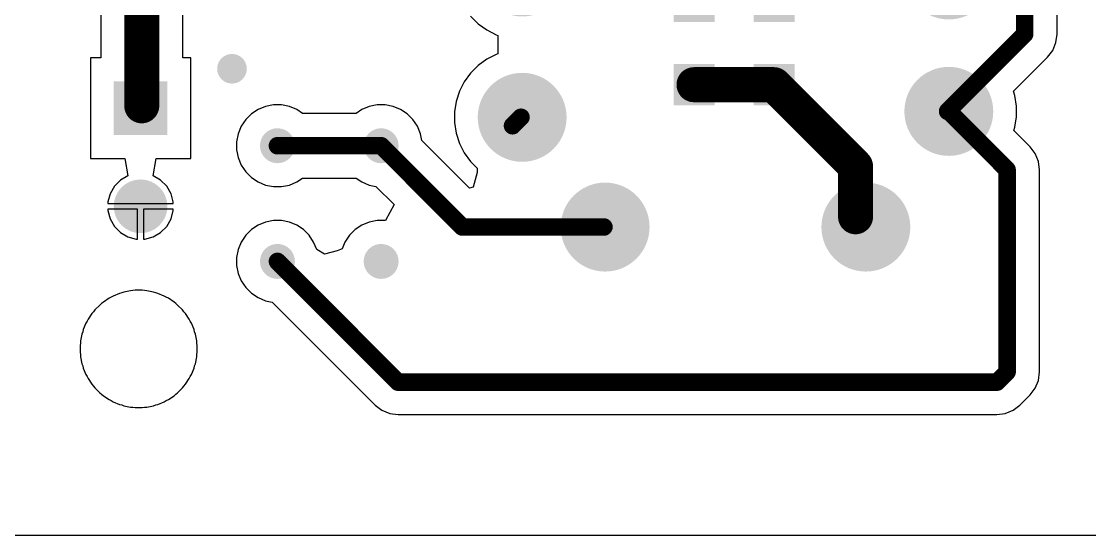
# Model space of a CAD drawing. Header units: inches. Extents: x 4.53 to 13.89, y 0.79 to 10.58.
# Drawn here: x 7.125 to 8.928, y 0.788 to 1.655 of the extents above; entities that cross this region are included whole.
import ezdxf

# ---------------------------------------------------------------- set-up
doc = ezdxf.new("R2010")
doc.units = ezdxf.units.IN
doc.header["$MEASUREMENT"] = 0
for name, color, linetype in [('Pad Holes', 156, 'Continuous'), ('Top Layer', 1, 'Continuous'), ('Via Holes', 16, 'Continuous')]:
    doc.layers.add(name, color=color, linetype=linetype)

# ---------------------------------------------------------------- blocks, each defined once
blk = doc.blocks.new('12A_7_B_3')
at = {"layer": 'Pad Holes'}
h = blk.add_hatch(color=7, dxfattribs=at)
edge = h.paths.add_edge_path()
edge.add_arc((-0.22, 0.31), 0.038, 0, 360)
h = blk.add_hatch(color=7, dxfattribs=at)
edge = h.paths.add_edge_path()
edge.add_arc((0.22, 0.31), 0.038, 0, 360)
h = blk.add_hatch(color=7, dxfattribs=at)
edge = h.paths.add_edge_path()
edge.add_arc((0.36, 0.125), 0.038, 0, 360)
h = blk.add_hatch(color=7, dxfattribs=at)
edge = h.paths.add_edge_path()
edge.add_arc((-0.36, 0.115), 0.038, 0, 360)
h = blk.add_hatch(color=7, dxfattribs=at)
edge = h.paths.add_edge_path()
edge.add_arc((-0.065, 0.07), 0.0222, 0, 360)
h = blk.add_hatch(color=7, dxfattribs=at)
edge = h.paths.add_edge_path()
edge.add_arc((0.07, 0.07), 0.0222, 0, 360)
h = blk.add_hatch(color=7, dxfattribs=at)
edge = h.paths.add_edge_path()
edge.add_arc((-0.065, -0.07), 0.0222, 0, 360)
h = blk.add_hatch(color=7, dxfattribs=at)
edge = h.paths.add_edge_path()
edge.add_arc((0.07, -0.07), 0.0222, 0, 360)
h = blk.add_hatch(color=7, dxfattribs=at)
edge = h.paths.add_edge_path()
edge.add_arc((-0.36, -0.115), 0.038, 0, 360)
h = blk.add_hatch(color=7, dxfattribs=at)
edge = h.paths.add_edge_path()
edge.add_arc((0.36, -0.12), 0.038, 0, 360)
h = blk.add_hatch(color=7, dxfattribs=at)
edge = h.paths.add_edge_path()
edge.add_arc((-0.225, -0.305), 0.038, 0, 360)
h = blk.add_hatch(color=7, dxfattribs=at)
edge = h.paths.add_edge_path()
edge.add_arc((0.225, -0.305), 0.038, 0, 360)
h = blk.add_hatch(color=7, dxfattribs=at)
edge = h.paths.add_edge_path()
edge.add_arc((0, -0.38), 0.038, 0, 360)
at = {"layer": 'Top Layer'}
h = blk.add_hatch(color=1, dxfattribs=at)
edge = h.paths.add_edge_path()
edge.add_arc((-0.22, 0.31), 0.075, 0, 360)
h = blk.add_hatch(color=1, dxfattribs=at)
edge = h.paths.add_edge_path()
edge.add_arc((0.22, 0.31), 0.075, 0, 360)
h = blk.add_hatch(color=1, dxfattribs=at)
edge = h.paths.add_edge_path()
edge.add_arc((0.36, 0.125), 0.075, 0, 360)
h = blk.add_hatch(color=1, dxfattribs=at)
edge = h.paths.add_edge_path()
edge.add_arc((-0.36, 0.115), 0.075, 0, 360)
for points in [[(-0.0996, 0.1046), (-0.0304, 0.1046), (-0.0304, 0.0354), (-0.0996, 0.0354)], [(0.0354, 0.1046), (0.1046, 0.1046), (0.1046, 0.0354), (0.0354, 0.0354)], [(-0.0996, -0.0354), (-0.0304, -0.0354), (-0.0304, -0.1046), (-0.0996, -0.1046)], [(0.0354, -0.0354), (0.1046, -0.0354), (0.1046, -0.1046), (0.0354, -0.1046)]]:
    blk.add_hatch(color=1, dxfattribs=at).paths.add_polyline_path(points)
h = blk.add_hatch(color=1, dxfattribs=at)
edge = h.paths.add_edge_path()
edge.add_arc((-0.36, -0.115), 0.075, 0, 360)
h = blk.add_hatch(color=1, dxfattribs=at)
edge = h.paths.add_edge_path()
edge.add_arc((0.36, -0.12), 0.075, 0, 360)
h = blk.add_hatch(color=1, dxfattribs=at)
edge = h.paths.add_edge_path()
edge.add_arc((-0.225, -0.305), 0.075, 0, 360)
h = blk.add_hatch(color=1, dxfattribs=at)
edge = h.paths.add_edge_path()
edge.add_arc((0.225, -0.305), 0.075, 0, 360)
h = blk.add_hatch(color=1, dxfattribs=at)
edge = h.paths.add_edge_path()
edge.add_arc((0, -0.38), 0.075, 0, 360)
blk = doc.blocks.new('RES_2W_VERTICAL_82')
at = {"layer": 'Pad Holes'}
h = blk.add_hatch(color=7, dxfattribs=at)
edge = h.paths.add_edge_path()
edge.add_arc((0, 0), 0.0197, 0, 360)
h = blk.add_hatch(color=7, dxfattribs=at)
edge = h.paths.add_edge_path()
edge.add_arc((0.195, 0), 0.0197, 0, 360)
at = {"layer": 'Top Layer'}
h = blk.add_hatch(color=1, dxfattribs=at)
edge = h.paths.add_edge_path()
edge.add_arc((0, 0), 0.0295, 0, 360)
h = blk.add_hatch(color=1, dxfattribs=at)
edge = h.paths.add_edge_path()
edge.add_arc((0.195, 0), 0.0295, 0, 360)
blk = doc.blocks.new('RES_2W_VERTICAL_92')
at = {"layer": 'Pad Holes'}
h = blk.add_hatch(color=7, dxfattribs=at)
edge = h.paths.add_edge_path()
edge.add_arc((0, 0), 0.0197, 0, 360)
h = blk.add_hatch(color=7, dxfattribs=at)
edge = h.paths.add_edge_path()
edge.add_arc((0.195, 0), 0.0197, 0, 360)
at = {"layer": 'Top Layer'}
h = blk.add_hatch(color=1, dxfattribs=at)
edge = h.paths.add_edge_path()
edge.add_arc((0, 0), 0.0295, 0, 360)
h = blk.add_hatch(color=1, dxfattribs=at)
edge = h.paths.add_edge_path()
edge.add_arc((0.195, 0), 0.0295, 0, 360)
blk = doc.blocks.new('2_CONN_NC_122')
at = {"layer": 'Pad Holes'}
h = blk.add_hatch(color=7, dxfattribs=at)
edge = h.paths.add_edge_path()
edge.add_arc((-0.1654, 0), 0.0354, 0, 360)
h = blk.add_hatch(color=7, dxfattribs=at)
edge = h.paths.add_edge_path()
edge.add_arc((0, 0), 0.0354, 0, 360)
at = {"layer": 'Top Layer'}
h = blk.add_hatch(color=1, dxfattribs=at)
edge = h.paths.add_edge_path()
edge.add_arc((-0.1654, 0), 0.0453, 0, 360)
blk.add_hatch(color=1, dxfattribs=at).paths.add_polyline_path([(-0.0453, 0.0453), (0.0453, 0.0453), (0.0453, -0.0453), (-0.0453, -0.0453)])

msp = doc.modelspace()

# ---------------------------------------------------------------- hatches: boundary and pattern name
at = {"layer": 'Top Layer'}
h = msp.add_hatch(color=1, dxfattribs=at)
edge = h.paths.add_edge_path()
edge.add_arc((7.4803, 1.5748), 0.025, 0, 360)
at = {"layer": 'Via Holes'}
h = msp.add_hatch(color=7, dxfattribs=at)
edge = h.paths.add_edge_path()
edge.add_arc((7.4803, 1.5748), 0.014, 0, 360)

# ---------------------------------------------------------------- linework, layer by layer
at = {"layer": 'Top Layer'}
for p, q in [((8.8726, 1.6331), (8.8726, 1.7939)), ((7.2588, 1.7203), (7.2588, 1.593)), ((7.3972, 1.593), (7.3972, 1.7203)), ((7.8828, 1.6635), (7.8955, 1.6508)), ((7.8955, 1.6508), (7.9101, 1.6402)), ((7.9101, 1.6402), (7.9261, 1.632)), ((7.9261, 1.632), (7.9291, 1.631)), ((7.9291, 1.631), (7.9291, 1.6)), ((8.8707, 1.619), (8.8726, 1.6331)), ((8.8566, 1.5945), (8.8653, 1.6058)), ((8.8653, 1.6058), (8.8707, 1.619)), ((7.2588, 1.593), (7.2414, 1.593)), ((7.2414, 1.593), (7.2414, 1.4237)), ((7.4106, 1.593), (7.3972, 1.593)), ((7.4106, 1.4237), (7.4106, 1.593)), ((7.9101, 1.5908), (7.8955, 1.5802)), ((7.9261, 1.599), (7.9101, 1.5908)), ((7.9291, 1.6), (7.9261, 1.599)), ((8.7992, 1.5371), (8.8566, 1.5945)), ((7.8955, 1.5802), (7.8828, 1.5675)), ((7.8722, 1.5529), (7.864, 1.5369)), ((7.8828, 1.5675), (7.8722, 1.5529)), ((7.864, 1.5369), (7.8584, 1.5198)), ((8.8016, 1.5298), (8.7992, 1.5371)), ((7.8584, 1.5198), (7.8556, 1.502)), ((8.8044, 1.512), (8.8016, 1.5298)), ((7.5131, 1.4987), (7.5035, 1.4891)), ((7.5244, 1.5062), (7.5131, 1.4987)), ((7.5369, 1.5114), (7.5244, 1.5062)), ((7.5502, 1.514), (7.5369, 1.5114)), ((7.5638, 1.514), (7.5502, 1.514)), ((7.5771, 1.5114), (7.5638, 1.514)), ((7.5896, 1.5062), (7.5771, 1.5114)), ((7.5993, 1.4997), (7.5896, 1.5062)), ((7.6897, 1.4997), (7.5993, 1.4997)), ((7.6994, 1.5062), (7.6897, 1.4997)), ((7.7119, 1.5114), (7.6994, 1.5062)), ((7.7252, 1.514), (7.7119, 1.5114)), ((7.7388, 1.514), (7.7252, 1.514)), ((7.7521, 1.5114), (7.7388, 1.514)), ((7.7646, 1.5062), (7.7521, 1.5114)), ((7.7759, 1.4987), (7.7646, 1.5062)), ((7.7855, 1.4891), (7.7759, 1.4987)), ((7.8556, 1.502), (7.8556, 1.484)), ((8.8044, 1.494), (8.8044, 1.512)), ((7.5035, 1.4891), (7.4959, 1.4778)), ((7.7931, 1.4778), (7.7855, 1.4891)), ((7.8556, 1.484), (7.8584, 1.4662)), ((8.8016, 1.4762), (8.8044, 1.494)), ((7.4908, 1.4652), (7.4881, 1.4519)), ((7.4959, 1.4778), (7.4908, 1.4652)), ((7.7982, 1.4652), (7.7931, 1.4778)), ((7.8005, 1.4538), (7.7982, 1.4652)), ((7.8584, 1.4662), (7.864, 1.4491)), ((8.7997, 1.4705), (8.8016, 1.4762)), ((8.8271, 1.4432), (8.7997, 1.4705)), ((7.4881, 1.4519), (7.4881, 1.4383)), ((7.8809, 1.3734), (7.8005, 1.4538)), ((7.864, 1.4491), (7.8722, 1.4331)), ((8.8357, 1.4318), (8.8271, 1.4432)), ((7.4881, 1.4383), (7.4908, 1.425)), ((7.4908, 1.425), (7.4959, 1.4125)), ((7.8722, 1.4331), (7.8828, 1.4185)), ((8.8412, 1.4187), (8.8357, 1.4318)), ((7.2414, 1.4237), (7.2996, 1.4237)), ((7.2996, 1.4237), (7.3047, 1.3945)), ((7.3473, 1.3945), (7.3524, 1.4237)), ((7.3524, 1.4237), (7.4106, 1.4237)), ((7.4959, 1.4125), (7.5035, 1.4012)), ((7.8828, 1.4185), (7.894, 1.4073)), ((7.894, 1.4073), (7.894, 1.4001)), ((8.8431, 1.4045), (8.8412, 1.4187)), ((7.3047, 1.3945), (7.2921, 1.3872)), ((7.3599, 1.3872), (7.3473, 1.3945)), ((7.5035, 1.4012), (7.5131, 1.3916)), ((7.5131, 1.3916), (7.5244, 1.3841)), ((7.5896, 1.3841), (7.5993, 1.3905)), ((7.5993, 1.3905), (7.6897, 1.3905)), ((7.6897, 1.3905), (7.6994, 1.3841)), ((7.894, 1.4001), (7.8874, 1.3751)), ((8.8431, 1.0638), (8.8431, 1.4045)), ((7.2818, 1.3769), (7.2745, 1.3643)), ((7.2921, 1.3872), (7.2818, 1.3769)), ((7.3702, 1.3769), (7.3599, 1.3872)), ((7.3775, 1.3643), (7.3702, 1.3769)), ((7.5244, 1.3841), (7.5369, 1.3789)), ((7.5369, 1.3789), (7.5502, 1.3762)), ((7.5502, 1.3762), (7.5638, 1.3762)), ((7.5638, 1.3762), (7.5771, 1.3789)), ((7.5771, 1.3789), (7.5896, 1.3841)), ((7.6994, 1.3841), (7.7119, 1.3789)), ((7.7119, 1.3789), (7.7233, 1.3766)), ((7.7233, 1.3766), (7.7538, 1.3462)), ((7.8874, 1.3751), (7.8809, 1.3734)), ((7.2745, 1.3643), (7.2707, 1.3503)), ((7.3813, 1.3503), (7.3775, 1.3643)), ((7.2707, 1.3503), (7.2707, 1.348)), ((7.2707, 1.348), (7.326, 1.348)), ((7.321, 1.338), (7.2707, 1.338)), ((7.2707, 1.338), (7.2707, 1.3357)), ((7.2707, 1.3357), (7.2745, 1.3217)), ((7.321, 1.2877), (7.321, 1.338)), ((7.326, 1.348), (7.3813, 1.348)), ((7.3813, 1.338), (7.331, 1.338)), ((7.331, 1.338), (7.331, 1.2877)), ((7.3775, 1.3217), (7.3813, 1.3357)), ((7.3813, 1.348), (7.3813, 1.3503)), ((7.3813, 1.3357), (7.3813, 1.338)), ((7.7538, 1.3462), (7.7392, 1.3189)), ((7.2745, 1.3217), (7.2818, 1.3091)), ((7.3702, 1.3091), (7.3775, 1.3217)), ((7.5369, 1.3164), (7.5244, 1.3112)), ((7.5502, 1.319), (7.5369, 1.3164)), ((7.5638, 1.319), (7.5502, 1.319)), ((7.5771, 1.3164), (7.5638, 1.319)), ((7.5896, 1.3112), (7.5771, 1.3164)), ((7.7119, 1.3164), (7.6994, 1.3112)), ((7.7252, 1.319), (7.7119, 1.3164)), ((7.7388, 1.319), (7.7252, 1.319)), ((7.7392, 1.3189), (7.7388, 1.319)), ((7.2818, 1.3091), (7.2921, 1.2988)), ((7.2921, 1.2988), (7.3047, 1.2915)), ((7.3473, 1.2915), (7.3599, 1.2988)), ((7.3599, 1.2988), (7.3702, 1.3091)), ((7.5131, 1.3037), (7.5035, 1.2941)), ((7.5244, 1.3112), (7.5131, 1.3037)), ((7.6009, 1.3037), (7.5896, 1.3112)), ((7.6105, 1.2941), (7.6009, 1.3037)), ((7.6881, 1.3037), (7.6785, 1.2941)), ((7.6994, 1.3112), (7.6881, 1.3037)), ((7.3047, 1.2915), (7.3187, 1.2877)), ((7.3187, 1.2877), (7.321, 1.2877)), ((7.331, 1.2877), (7.3333, 1.2877)), ((7.3333, 1.2877), (7.3473, 1.2915)), ((7.4959, 1.2828), (7.4908, 1.2702)), ((7.5035, 1.2941), (7.4959, 1.2828)), ((7.6181, 1.2828), (7.6105, 1.2941)), ((7.6232, 1.2702), (7.6181, 1.2828)), ((7.6709, 1.2828), (7.6661, 1.2712)), ((7.6785, 1.2941), (7.6709, 1.2828)), ((7.4908, 1.2702), (7.4881, 1.2569)), ((7.6362, 1.2625), (7.6232, 1.2702)), ((7.6578, 1.2681), (7.6362, 1.2625)), ((7.6661, 1.2712), (7.6578, 1.2681)), ((7.4881, 1.2569), (7.4881, 1.2433)), ((7.4881, 1.2433), (7.4908, 1.23)), ((7.4908, 1.23), (7.4959, 1.2175)), ((7.4959, 1.2175), (7.5035, 1.2062)), ((7.2797, 1.1917), (7.2763, 1.1897)), ((7.2904, 1.1961), (7.2797, 1.1917)), ((7.2942, 1.1972), (7.2904, 1.1961)), ((7.2979, 1.1984), (7.2942, 1.1972)), ((7.3093, 1.2007), (7.2979, 1.1984)), ((7.3132, 1.2009), (7.3093, 1.2007)), ((7.317, 1.2014), (7.3132, 1.2009)), ((7.3287, 1.2014), (7.317, 1.2014)), ((7.3325, 1.2009), (7.3287, 1.2014)), ((7.3364, 1.2007), (7.3325, 1.2009)), ((7.3478, 1.1984), (7.3364, 1.2007)), ((7.3515, 1.1972), (7.3478, 1.1984)), ((7.3553, 1.1961), (7.3515, 1.1972)), ((7.366, 1.1917), (7.3553, 1.1961)), ((7.3694, 1.1897), (7.366, 1.1917)), ((7.5035, 1.2062), (7.5131, 1.1966)), ((7.5131, 1.1966), (7.5244, 1.1891)), ((7.2571, 1.1766), (7.2489, 1.1684)), ((7.2602, 1.179), (7.2571, 1.1766)), ((7.2632, 1.1816), (7.2602, 1.179)), ((7.2728, 1.188), (7.2632, 1.1816)), ((7.2763, 1.1897), (7.2728, 1.188)), ((7.3729, 1.188), (7.3694, 1.1897)), ((7.3826, 1.1816), (7.3729, 1.188)), ((7.3855, 1.179), (7.3826, 1.1816)), ((7.3886, 1.1766), (7.3855, 1.179)), ((7.3968, 1.1684), (7.3886, 1.1766)), ((7.5244, 1.1891), (7.5369, 1.1839)), ((7.5369, 1.1839), (7.5483, 1.1816)), ((7.5483, 1.1816), (7.7221, 1.0078)), ((7.244, 1.1624), (7.2375, 1.1527)), ((7.2465, 1.1653), (7.244, 1.1624)), ((7.2489, 1.1684), (7.2465, 1.1653)), ((7.3992, 1.1653), (7.3968, 1.1684)), ((7.4018, 1.1624), (7.3992, 1.1653)), ((7.4082, 1.1527), (7.4018, 1.1624)), ((7.2338, 1.1458), (7.2294, 1.1351)), ((7.2358, 1.1492), (7.2338, 1.1458)), ((7.2375, 1.1527), (7.2358, 1.1492)), ((7.4099, 1.1492), (7.4082, 1.1527)), ((7.4119, 1.1458), (7.4099, 1.1492)), ((7.4163, 1.1351), (7.4119, 1.1458)), ((7.2271, 1.1276), (7.2249, 1.1162)), ((7.2284, 1.1313), (7.2271, 1.1276)), ((7.2294, 1.1351), (7.2284, 1.1313)), ((7.4173, 1.1313), (7.4163, 1.1351)), ((7.4186, 1.1276), (7.4173, 1.1313)), ((7.4209, 1.1162), (7.4186, 1.1276)), ((7.2246, 1.1123), (7.2241, 1.1085)), ((7.2241, 1.1085), (7.2241, 1.0969)), ((7.2249, 1.1162), (7.2246, 1.1123)), ((7.4211, 1.1123), (7.4209, 1.1162)), ((7.4216, 1.1085), (7.4211, 1.1123)), ((7.4216, 1.0969), (7.4216, 1.1085)), ((7.2241, 1.0969), (7.2246, 1.093)), ((7.2246, 1.093), (7.2249, 1.0891)), ((7.2249, 1.0891), (7.2271, 1.0777)), ((7.4186, 1.0777), (7.4209, 1.0891)), ((7.4209, 1.0891), (7.4211, 1.093)), ((7.4211, 1.093), (7.4216, 1.0969)), ((7.2271, 1.0777), (7.2284, 1.074)), ((7.2284, 1.074), (7.2294, 1.0703)), ((7.2294, 1.0703), (7.2338, 1.0595)), ((7.4119, 1.0595), (7.4163, 1.0703)), ((7.4163, 1.0703), (7.4173, 1.074)), ((7.4173, 1.074), (7.4186, 1.0777)), ((8.8412, 1.0496), (8.8431, 1.0638)), ((7.2338, 1.0595), (7.2358, 1.0561)), ((7.2358, 1.0561), (7.2375, 1.0526)), ((7.2375, 1.0526), (7.244, 1.043)), ((7.4018, 1.043), (7.4082, 1.0526)), ((7.4082, 1.0526), (7.4099, 1.0561)), ((7.4099, 1.0561), (7.4119, 1.0595)), ((8.8357, 1.0365), (8.8412, 1.0496)), ((7.244, 1.043), (7.2465, 1.04)), ((7.2465, 1.04), (7.2489, 1.0369)), ((7.2489, 1.0369), (7.2571, 1.0287)), ((7.2571, 1.0287), (7.2602, 1.0264)), ((7.3855, 1.0264), (7.3886, 1.0287)), ((7.3886, 1.0287), (7.3968, 1.0369)), ((7.3968, 1.0369), (7.3992, 1.04)), ((7.3992, 1.04), (7.4018, 1.043)), ((8.8271, 1.0251), (8.8357, 1.0365)), ((7.2602, 1.0264), (7.2632, 1.0238)), ((7.2632, 1.0238), (7.2728, 1.0173)), ((7.2728, 1.0173), (7.2763, 1.0156)), ((7.2763, 1.0156), (7.2797, 1.0137)), ((7.2797, 1.0137), (7.2904, 1.0092)), ((7.3553, 1.0092), (7.366, 1.0137)), ((7.366, 1.0137), (7.3694, 1.0156)), ((7.3694, 1.0156), (7.3729, 1.0173)), ((7.3729, 1.0173), (7.3826, 1.0238)), ((7.3826, 1.0238), (7.3855, 1.0264)), ((8.8098, 1.0078), (8.8271, 1.0251)), ((7.2904, 1.0092), (7.2942, 1.0082)), ((7.2942, 1.0082), (7.2979, 1.0069)), ((7.2979, 1.0069), (7.3093, 1.0047)), ((7.3093, 1.0047), (7.3132, 1.0044)), ((7.3132, 1.0044), (7.317, 1.0039)), ((7.317, 1.0039), (7.3287, 1.0039)), ((7.3287, 1.0039), (7.3325, 1.0044)), ((7.3325, 1.0044), (7.3364, 1.0047)), ((7.3364, 1.0047), (7.3478, 1.0069)), ((7.3478, 1.0069), (7.3515, 1.0082)), ((7.3515, 1.0082), (7.3553, 1.0092)), ((7.7221, 1.0078), (7.7334, 0.9992)), ((7.7334, 0.9992), (7.7465, 0.9937)), ((7.7465, 0.9937), (7.7607, 0.9919)), ((7.7607, 0.9919), (8.7712, 0.9919)), ((8.7712, 0.9919), (8.7853, 0.9937)), ((8.7853, 0.9937), (8.7985, 0.9992)), ((8.7985, 0.9992), (8.8098, 1.0078)), ((11.6922, 0.7879), (6.732, 0.788))]:
    msp.add_line(p, q, dxfattribs=at)
for points in [[(8.818, 1.6331, 0.0295, 0.0295, 0), (8.818, 1.7939, 0.0295, 0.0295, 0)], [(7.328, 1.5124, 0.0591, 0.0591, 0), (7.328, 1.7406, 0.0591, 0.0591, 0)], [(8.688, 1.5031, 0.0295, 0.0295, 0), (8.818, 1.6331, 0.0295, 0.0295, 0)], [(8.26, 1.548, 0.0591, 0.0591, 0), (8.395, 1.548, 0.0591, 0.0591, 0)], [(8.395, 1.548, 0.0591, 0.0591, 0), (8.5326, 1.4104, 0.0591, 0.0591, 0)], [(8.69, 1.503, 0.0295, 0.0295, 0), (8.7885, 1.4045, 0.0295, 0.0295, 0)], [(7.9537, 1.4788, 0.0295, 0.0295, 0), (7.968, 1.4931, 0.0295, 0.0295, 0)], [(7.557, 1.4451, 0.0295, 0.0295, 0), (7.732, 1.4451, 0.0295, 0.0295, 0)], [(7.732, 1.4451, 0.0295, 0.0295, 0), (7.869, 1.3081, 0.0295, 0.0295, 0)], [(8.5326, 1.3254, 0.0591, 0.0591, 0), (8.5326, 1.4104, 0.0591, 0.0591, 0)], [(8.7885, 1.0638, 0.0295, 0.0295, 0), (8.7885, 1.4045, 0.0295, 0.0295, 0)], [(7.869, 1.3081, 0.0295, 0.0295, 0), (8.108, 1.3081, 0.0295, 0.0295, 0)], [(7.557, 1.2501, 0.0295, 0.0295, 0), (7.7607, 1.0465, 0.0295, 0.0295, 0)], [(8.7712, 1.0465, 0.0295, 0.0295, 0), (8.7885, 1.0638, 0.0295, 0.0295, 0)], [(7.7607, 1.0465, 0.0295, 0.0295, 0), (8.7712, 1.0465, 0.0295, 0.0295, 0)]]:
    msp.add_lwpolyline(points, format="xyseb", dxfattribs=at)
for points in [[(8.8106, 1.6331, 0.0148, 0.0148, 1), (8.8254, 1.6331, 0.0148, 0.0148, 1)], [(8.8106, 1.6331, 0.0148, 0.0148, 1), (8.8254, 1.6331, 0.0148, 0.0148, 1)], [(8.2452, 1.548, 0.0295, 0.0295, 1), (8.2748, 1.548, 0.0295, 0.0295, 1)], [(8.3802, 1.548, 0.0295, 0.0295, 1), (8.4098, 1.548, 0.0295, 0.0295, 1)], [(8.3802, 1.548, 0.0295, 0.0295, 1), (8.4098, 1.548, 0.0295, 0.0295, 1)], [(7.3132, 1.5124, 0.0295, 0.0295, 1), (7.3428, 1.5124, 0.0295, 0.0295, 1)], [(8.6806, 1.5031, 0.0148, 0.0148, 1), (8.6954, 1.5031, 0.0148, 0.0148, 1)], [(8.6826, 1.503, 0.0148, 0.0148, 1), (8.6974, 1.503, 0.0148, 0.0148, 1)], [(7.9606, 1.4931, 0.0148, 0.0148, 1), (7.9754, 1.4931, 0.0148, 0.0148, 1)], [(7.9463, 1.4788, 0.0148, 0.0148, 1), (7.9611, 1.4788, 0.0148, 0.0148, 1)], [(7.5496, 1.4451, 0.0148, 0.0148, 1), (7.5644, 1.4451, 0.0148, 0.0148, 1)], [(7.7246, 1.4451, 0.0148, 0.0148, 1), (7.7394, 1.4451, 0.0148, 0.0148, 1)], [(7.7246, 1.4451, 0.0148, 0.0148, 1), (7.7394, 1.4451, 0.0148, 0.0148, 1)], [(8.5178, 1.4104, 0.0295, 0.0295, 1), (8.5474, 1.4104, 0.0295, 0.0295, 1)], [(8.5178, 1.4104, 0.0295, 0.0295, 1), (8.5474, 1.4104, 0.0295, 0.0295, 1)], [(8.7811, 1.4045, 0.0148, 0.0148, 1), (8.7958, 1.4045, 0.0148, 0.0148, 1)], [(8.7811, 1.4045, 0.0148, 0.0148, 1), (8.7958, 1.4045, 0.0148, 0.0148, 1)], [(8.5178, 1.3254, 0.0295, 0.0295, 1), (8.5474, 1.3254, 0.0295, 0.0295, 1)], [(7.8616, 1.3081, 0.0148, 0.0148, 1), (7.8764, 1.3081, 0.0148, 0.0148, 1)], [(7.8616, 1.3081, 0.0148, 0.0148, 1), (7.8764, 1.3081, 0.0148, 0.0148, 1)], [(8.1006, 1.3081, 0.0148, 0.0148, 1), (8.1154, 1.3081, 0.0148, 0.0148, 1)], [(7.5496, 1.2501, 0.0148, 0.0148, 1), (7.5644, 1.2501, 0.0148, 0.0148, 1)], [(8.7811, 1.0638, 0.0148, 0.0148, 1), (8.7958, 1.0638, 0.0148, 0.0148, 1)], [(8.7811, 1.0638, 0.0148, 0.0148, 1), (8.7958, 1.0638, 0.0148, 0.0148, 1)], [(7.7533, 1.0465, 0.0148, 0.0148, 1), (7.7681, 1.0465, 0.0148, 0.0148, 1)], [(7.7533, 1.0465, 0.0148, 0.0148, 1), (7.7681, 1.0465, 0.0148, 0.0148, 1)], [(8.7638, 1.0465, 0.0148, 0.0148, 1), (8.7785, 1.0465, 0.0148, 0.0148, 1)], [(8.7638, 1.0465, 0.0148, 0.0148, 1), (8.7785, 1.0465, 0.0148, 0.0148, 1)]]:
    msp.add_lwpolyline(points, format="xyseb", close=True, dxfattribs=at)

# ---------------------------------------------------------------- block references
for name, p, rotation in [('12A_7_B_3', (8.33, 1.618), 180), ('2_CONN_NC_122', (7.326, 1.5084), 90), ('RES_2W_VERTICAL_82', (7.557, 1.4451), 270), ('RES_2W_VERTICAL_92', (7.732, 1.4451), 270)]:
    msp.add_blockref(name, p, dxfattribs=dict(rotation=rotation))

doc.saveas('drawing.dxf')
